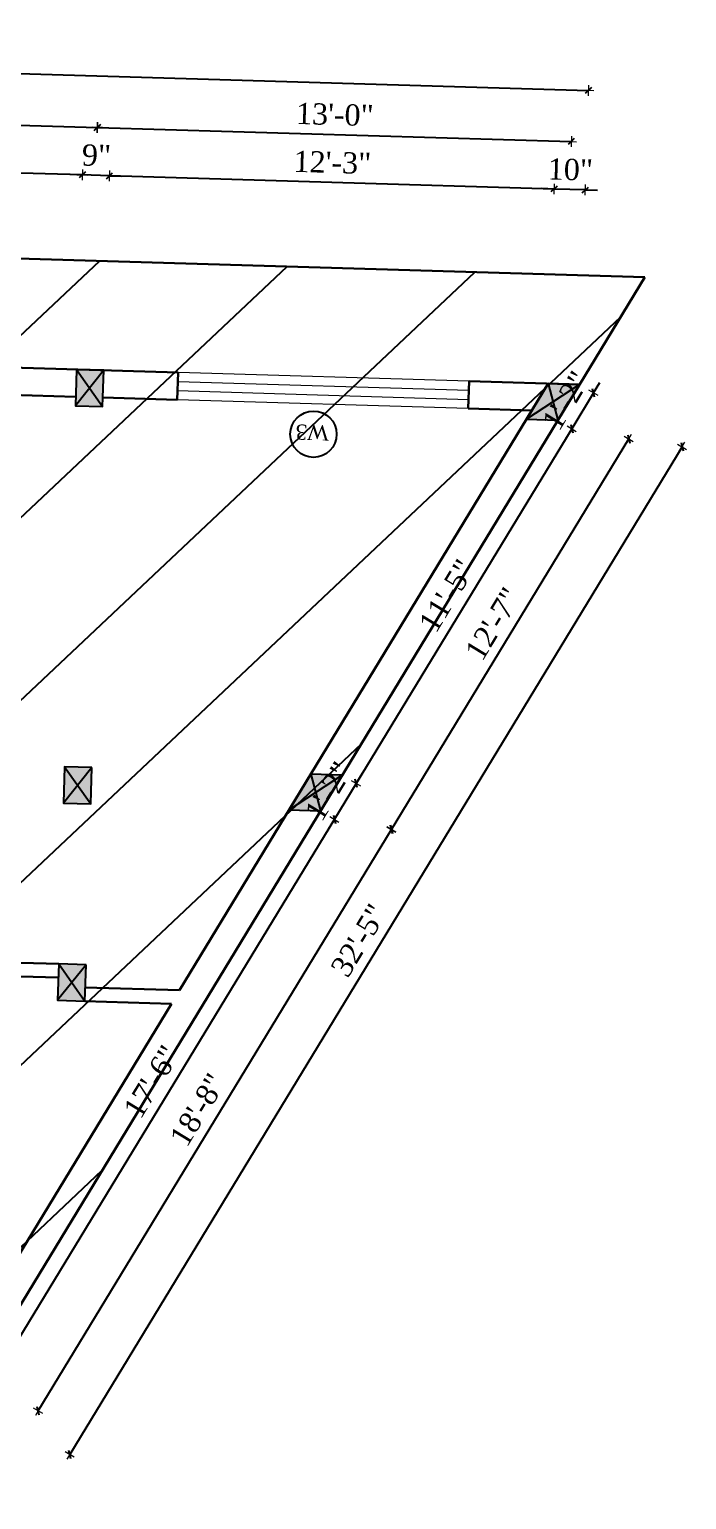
# Model space of a CAD drawing. Header units: inches. Extents: x 4069 to 291496, y -47643 to 12535.
# Drawn here: x 134563.7 to 134780.4, y -21314 to -20829.5 of the extents above; entities that cross this region are included whole.
import ezdxf

# ---------------------------------------------------------------- set-up
doc = ezdxf.new("R2010")
doc.units = ezdxf.units.IN
doc.header["$LTSCALE"] = 5
doc.header["$MEASUREMENT"] = 0
for name, color, linetype, lineweight in [('A-WALL', 7, 'Continuous', 9), ('Dimension', 7, 'Continuous', 18), ('Dw', 2, 'Continuous', 18)]:
    doc.layers.add(name, color=color, linetype=linetype, lineweight=lineweight)
doc.layers.add('dim line', color=7, linetype='Continuous', lineweight=15, true_color=0xfab2b2)
doc.layers.add('TEXT', color=6, linetype='Continuous')
doc.layers.add('WALL', color=7, linetype='Continuous')
doc.styles.add('ordinary', font='times.ttf')
doc.dimstyles.new('Copy of 96', dxfattribs={"dimtxt": 7, "dimasz": 4, "dimexe": 0.5, "dimexo": 0.5, "dimgap": 3, "dimtad": 1, "dimdec": 1, "dimzin": 11, "dimdsep": 46, "dimlunit": 4, "dimtxsty": 'ordinary', "dimblk": 'OBLIQUE', "dimcen": 0.09, "dimse1": 1, "dimse2": 1, "dimclrt": 6, "dimazin": 0, "dimtfac": 1, "dimtdec": 1, "dimtix": 1, "dimtmove": 2, "dimatfit": 3, "dimldrblk": 'leader', "dimfxl": 0.5, "dimfxlon": 1, "dimtolj": 1, "dimtzin": 0, "dimarcsym": 0})

# ---------------------------------------------------------------- blocks, each defined once
blk = doc.blocks.new('c2a')
at = {"color": 1, "ltscale": 5}
for p, q in [((18091.63, 4625.76), (18084.82, 4613.76)), ((18101.98, 4625.76), (18091.63, 4625.76)), ((18095.17, 4613.76), (18101.98, 4625.76)), ((18084.82, 4613.76), (18095.17, 4613.76))]:
    blk.add_line(p, q, dxfattribs=at)
blk = doc.blocks.new('oblique')
at = {"color": 0, "lineweight": -2}
blk.add_line((0.25, 0.25), (-0.25, -0.25), dxfattribs=at)
at = {"layer": 'dim line', "lineweight": 9}
for p, q in [((-0.4375, 0), (0.4375, 0)), ((0, 0.4375), (0, -0.4375))]:
    blk.add_line(p, q, dxfattribs=at)
blk = doc.blocks.new('*D3583')
at = {"layer": 'A-WALL', "color": 0, "lineweight": -2, "ltscale": 50, "transparency": 16777216}
blk.add_line((134436.14, -20857.35), (134586.08, -20861.83), dxfattribs=at)
at = {"layer": 'Defpoints', "color": 0, "ltscale": 50, "transparency": 16777216}
for p in [(134586.08, -20861.83), (134433.76, -20937.25), (134583.69, -20941.72)]:
    blk.add_point(p, dxfattribs=at)
at = {"layer": 'A-WALL', "color": 0, "lineweight": -2, "ltscale": 50, "transparency": 16777216, "xscale": 4, "yscale": 4, "zscale": 4}
for p, rotation in [((134436.14, -20857.35), 178.289985428096), ((134586.08, -20861.83), 358.289985428096)]:
    blk.add_blockref('oblique', p, dxfattribs=dict(at, rotation=rotation))
at = {"layer": 'A-WALL', "color": 6, "ltscale": 50, "transparency": 16777216, "insert": (134511.31, -20853.03), "char_height": 7, "attachment_point": 5, "rotation": 358.29, "style": 'ordinary'}
blk.add_mtext('\\A1;12\'-6"', dxfattribs=at)
blk = doc.blocks.new('_OBLIQUE')
at = {"color": 0, "linetype": 'ByBlock'}
blk.add_line((-0.5, -0.5), (0.5, 0.5), dxfattribs=at)
blk = doc.blocks.new('leader')
at = {"layer": 'Dimension'}
for p, q in [((0, -4.33), (0, 4.33)), ((-4.42, 0), (4.42, 0))]:
    blk.add_line(p, q, dxfattribs=at)
blk = doc.blocks.new('*D3584')
at = {"layer": 'A-WALL', "color": 0, "lineweight": -2, "ltscale": 50, "transparency": 16777216}
blk.add_line((134586.08, -20861.83), (134742.33, -20866.49), dxfattribs=at)
at = {"layer": 'Defpoints', "color": 0, "ltscale": 50, "transparency": 16777216}
for p in [(134742.33, -20866.49), (134583.69, -20941.72), (134739.95, -20946.39)]:
    blk.add_point(p, dxfattribs=at)
at = {"layer": 'A-WALL', "color": 0, "lineweight": -2, "ltscale": 50, "transparency": 16777216, "xscale": 4, "yscale": 4, "zscale": 4}
for p, rotation in [((134586.08, -20861.83), 178.289985428096), ((134742.33, -20866.49), 358.289985428096)]:
    blk.add_blockref('oblique', p, dxfattribs=dict(at, rotation=rotation))
at = {"layer": 'A-WALL', "color": 6, "ltscale": 50, "transparency": 16777216, "insert": (134664.4, -20857.6), "char_height": 7, "attachment_point": 5, "rotation": 358.29, "style": 'ordinary'}
blk.add_mtext('\\A1;13\'-0"', dxfattribs=at)
blk = doc.blocks.new('*D3585')
at = {"layer": 'A-WALL', "color": 0, "lineweight": -2, "ltscale": 50, "transparency": 16777216}
blk.add_line((134175.27, -20832.53), (134748.01, -20849.63), dxfattribs=at)
at = {"layer": 'Defpoints', "color": 0, "ltscale": 50, "transparency": 16777216}
for p in [(134748.01, -20849.63), (134172.38, -20929.44), (134745.12, -20946.54)]:
    blk.add_point(p, dxfattribs=at)
at = {"layer": 'A-WALL', "color": 0, "lineweight": -2, "ltscale": 50, "transparency": 16777216, "xscale": 4, "yscale": 4, "zscale": 4}
for p, rotation in [((134175.27, -20832.53), 178.289985428096), ((134748.01, -20849.63), 358.289985428096)]:
    blk.add_blockref('oblique', p, dxfattribs=dict(at, rotation=rotation))
at = {"layer": 'A-WALL', "color": 6, "ltscale": 50, "transparency": 16777216, "insert": (134461.84, -20834.51), "char_height": 7, "attachment_point": 5, "rotation": 358.29, "style": 'ordinary'}
blk.add_mtext('\\A1;47\'-9"', dxfattribs=at)
blk = doc.blocks.new('*D3586')
at = {"layer": 'A-WALL', "color": 0, "lineweight": -2, "ltscale": 50, "transparency": 16777216}
for p, q in [((134749.69, -20949.32), (134742.52, -20961.11)), ((134749.69, -20949.32), (134751.76, -20945.9)), ((134742.52, -20961.11), (134740.44, -20964.53))]:
    blk.add_line(p, q, dxfattribs=at)
at = {"layer": 'Defpoints', "color": 0, "ltscale": 50, "transparency": 16777216}
for p in [(134745.12, -20946.54), (134737.95, -20958.33), (134742.52, -20961.11)]:
    blk.add_point(p, dxfattribs=at)
at = {"layer": 'A-WALL', "color": 0, "lineweight": -2, "ltscale": 50, "transparency": 16777216, "xscale": 4, "yscale": 4, "zscale": 4}
for p, rotation in [((134749.69, -20949.32), 238.7014709223615), ((134742.52, -20961.11), 58.70147092236149)]:
    blk.add_blockref('oblique', p, dxfattribs=dict(at, rotation=rotation))
at = {"layer": 'A-WALL', "color": 6, "ltscale": 50, "transparency": 16777216, "insert": (134740.55, -20951.84), "char_height": 7, "attachment_point": 5, "rotation": 58.7015, "style": 'ordinary'}
blk.add_mtext('\\A1;1\'-2"', dxfattribs=at)
blk = doc.blocks.new('*D3587')
at = {"layer": 'A-WALL', "color": 0, "lineweight": -2, "ltscale": 50, "transparency": 16777216}
blk.add_line((134742.52, -20961.11), (134671.43, -21078.04), dxfattribs=at)
at = {"layer": 'Defpoints', "color": 0, "ltscale": 50, "transparency": 16777216}
for p in [(134737.95, -20958.33), (134666.86, -21075.26), (134671.43, -21078.04)]:
    blk.add_point(p, dxfattribs=at)
at = {"layer": 'A-WALL', "color": 0, "lineweight": -2, "ltscale": 50, "transparency": 16777216, "xscale": 4, "yscale": 4, "zscale": 4}
for p, rotation in [((134742.52, -20961.11), 58.70147092371825), ((134671.43, -21078.04), 238.7014709237183)]:
    blk.add_blockref('oblique', p, dxfattribs=dict(at, rotation=rotation))
at = {"layer": 'A-WALL', "color": 6, "ltscale": 50, "transparency": 16777216, "insert": (134701.37, -21016.16), "char_height": 7, "attachment_point": 5, "rotation": 58.7015, "style": 'ordinary'}
blk.add_mtext('\\A1;11\'-5"', dxfattribs=at)
blk = doc.blocks.new('*D3588')
at = {"layer": 'A-WALL', "color": 0, "lineweight": -2, "ltscale": 50, "transparency": 16777216}
for p, q in [((134671.43, -21078.04), (134673.5, -21074.62)), ((134671.43, -21078.04), (134664.26, -21089.83)), ((134664.26, -21089.83), (134662.18, -21093.25))]:
    blk.add_line(p, q, dxfattribs=at)
at = {"layer": 'Defpoints', "color": 0, "ltscale": 50, "transparency": 16777216}
for p in [(134666.86, -21075.26), (134659.69, -21087.05), (134664.26, -21089.83)]:
    blk.add_point(p, dxfattribs=at)
at = {"layer": 'A-WALL', "color": 0, "lineweight": -2, "ltscale": 50, "transparency": 16777216, "xscale": 4, "yscale": 4, "zscale": 4}
for p, rotation in [((134671.43, -21078.04), 238.7014709237183), ((134664.26, -21089.83), 58.70147092371821)]:
    blk.add_blockref('oblique', p, dxfattribs=dict(at, rotation=rotation))
at = {"layer": 'A-WALL', "color": 6, "ltscale": 50, "transparency": 16777216, "insert": (134662.29, -21080.56), "char_height": 7, "attachment_point": 5, "rotation": 58.7015, "style": 'ordinary'}
blk.add_mtext('\\A1;1\'-2"', dxfattribs=at)
blk = doc.blocks.new('*D3589')
at = {"layer": 'A-WALL', "color": 0, "lineweight": -2, "ltscale": 50, "transparency": 16777216}
blk.add_line((134664.26, -21089.83), (134554.93, -21269.65), dxfattribs=at)
at = {"layer": 'Defpoints', "color": 0, "ltscale": 50, "transparency": 16777216}
for p in [(134659.69, -21087.05), (134550.37, -21266.87), (134554.93, -21269.65)]:
    blk.add_point(p, dxfattribs=at)
at = {"layer": 'A-WALL', "color": 0, "lineweight": -2, "ltscale": 50, "transparency": 16777216, "xscale": 4, "yscale": 4, "zscale": 4}
for p, rotation in [((134664.26, -21089.83), 58.70147092371825), ((134554.93, -21269.65), 238.7014709237183)]:
    blk.add_blockref('oblique', p, dxfattribs=dict(at, rotation=rotation))
at = {"layer": 'A-WALL', "color": 6, "ltscale": 50, "transparency": 16777216, "insert": (134603.98, -21176.32), "char_height": 7, "attachment_point": 5, "rotation": 58.7015, "style": 'ordinary'}
blk.add_mtext('\\A1;17\'-6"', dxfattribs=at)
blk = doc.blocks.new('*D3591')
at = {"layer": 'A-WALL', "color": 0, "lineweight": -2, "ltscale": 50, "transparency": 16777216}
blk.add_line((134566.57, -21284.79), (134683.06, -21093.19), dxfattribs=at)
at = {"layer": 'Defpoints', "color": 0, "ltscale": 50, "transparency": 16777216}
for p in [(134663.28, -21081.16), (134683.06, -21093.19), (134546.78, -21272.77)]:
    blk.add_point(p, dxfattribs=at)
at = {"layer": 'A-WALL', "color": 0, "lineweight": -2, "ltscale": 50, "transparency": 16777216, "xscale": 4, "yscale": 4, "zscale": 4}
for p, rotation in [((134683.06, -21093.19), 58.70147092239514), ((134566.57, -21284.79), 238.7014709223951)]:
    blk.add_blockref('oblique', p, dxfattribs=dict(at, rotation=rotation))
at = {"layer": 'A-WALL', "color": 6, "ltscale": 50, "transparency": 16777216, "insert": (134619.21, -21185.58), "char_height": 7, "attachment_point": 5, "rotation": 58.7015, "style": 'ordinary'}
blk.add_mtext('\\A1;18\'-8"', dxfattribs=at)
blk = doc.blocks.new('*D3592')
at = {"layer": 'A-WALL', "color": 0, "lineweight": -2, "ltscale": 50, "transparency": 16777216}
blk.add_line((134683.06, -21093.19), (134761.32, -20964.46), dxfattribs=at)
at = {"layer": 'Defpoints', "color": 0, "ltscale": 50, "transparency": 16777216}
for p in [(134741.54, -20952.44), (134761.32, -20964.46), (134663.28, -21081.16)]:
    blk.add_point(p, dxfattribs=at)
at = {"layer": 'A-WALL', "color": 0, "lineweight": -2, "ltscale": 50, "transparency": 16777216, "xscale": 4, "yscale": 4, "zscale": 4}
for p, rotation in [((134761.32, -20964.46), 58.70147092371824), ((134683.06, -21093.19), 238.7014709237183)]:
    blk.add_blockref('oblique', p, dxfattribs=dict(at, rotation=rotation))
at = {"layer": 'A-WALL', "color": 6, "ltscale": 50, "transparency": 16777216, "insert": (134716.57, -21025.41), "char_height": 7, "attachment_point": 5, "rotation": 58.7015, "style": 'ordinary'}
blk.add_mtext('\\A1;12\'-7"', dxfattribs=at)
blk = doc.blocks.new('*D3593')
at = {"layer": 'A-WALL', "color": 0, "lineweight": -2, "ltscale": 50, "transparency": 16777216}
blk.add_line((134778.9, -20967.08), (134576.97, -21299.2), dxfattribs=at)
at = {"layer": 'Defpoints', "color": 0, "ltscale": 50, "transparency": 16777216}
for p in [(134745.12, -20946.54), (134543.2, -21278.66), (134576.97, -21299.2)]:
    blk.add_point(p, dxfattribs=at)
at = {"layer": 'A-WALL', "color": 0, "lineweight": -2, "ltscale": 50, "transparency": 16777216, "xscale": 4, "yscale": 4, "zscale": 4}
for p, rotation in [((134778.9, -20967.08), 58.70147092240074), ((134576.97, -21299.2), 238.7014709224007)]:
    blk.add_blockref('oblique', p, dxfattribs=dict(at, rotation=rotation))
at = {"layer": 'A-WALL', "color": 6, "ltscale": 50, "transparency": 16777216, "insert": (134672.33, -21129.73), "char_height": 7, "attachment_point": 5, "rotation": 58.7015, "style": 'ordinary'}
blk.add_mtext('\\A1;32\'-5"', dxfattribs=at)
blk = doc.blocks.new('*D3605')
at = {"layer": 'A-WALL', "color": 0, "lineweight": -2, "ltscale": 50, "transparency": 16777216}
for p, q in [((134736.69, -20882.13), (134732.69, -20882.01)), ((134747.03, -20882.44), (134736.69, -20882.13)), ((134747.03, -20882.44), (134751.03, -20882.56))]:
    blk.add_line(p, q, dxfattribs=at)
at = {"layer": 'Defpoints', "color": 0, "ltscale": 50, "transparency": 16777216}
for p in [(134736.69, -20882.13), (134734.78, -20946.23), (134745.12, -20946.54)]:
    blk.add_point(p, dxfattribs=at)
at = {"layer": 'A-WALL', "color": 0, "lineweight": -2, "ltscale": 50, "transparency": 16777216, "xscale": 4, "yscale": 4, "zscale": 4}
for p, rotation in [((134736.69, -20882.13), 358.289985428096), ((134747.03, -20882.44), 178.289985428096)]:
    blk.add_blockref('oblique', p, dxfattribs=dict(at, rotation=rotation))
at = {"layer": 'A-WALL', "color": 6, "ltscale": 50, "transparency": 16777216, "insert": (134742.06, -20875.73), "char_height": 7, "attachment_point": 5, "rotation": 358.29, "style": 'ordinary'}
blk.add_mtext('\\A1;10"', dxfattribs=at)
blk = doc.blocks.new('*D3606')
at = {"layer": 'A-WALL', "color": 0, "lineweight": -2, "ltscale": 50, "transparency": 16777216}
blk.add_line((134736.69, -20882.13), (134590.1, -20877.76), dxfattribs=at)
at = {"layer": 'Defpoints', "color": 0, "ltscale": 50, "transparency": 16777216}
for p in [(134590.1, -20877.76), (134588.19, -20941.86), (134734.78, -20946.23)]:
    blk.add_point(p, dxfattribs=at)
at = {"layer": 'A-WALL', "color": 0, "lineweight": -2, "ltscale": 50, "transparency": 16777216, "xscale": 4, "yscale": 4, "zscale": 4}
for p, rotation in [((134590.1, -20877.76), 178.289985428096), ((134736.69, -20882.13), 358.289985428096)]:
    blk.add_blockref('oblique', p, dxfattribs=dict(at, rotation=rotation))
at = {"layer": 'A-WALL', "color": 6, "ltscale": 50, "transparency": 16777216, "insert": (134663.59, -20873.39), "char_height": 7, "attachment_point": 5, "rotation": 358.29, "style": 'ordinary'}
blk.add_mtext('\\A1;12\'-3"', dxfattribs=at)
blk = doc.blocks.new('*D3607')
at = {"layer": 'A-WALL', "color": 0, "lineweight": -2, "ltscale": 50, "transparency": 16777216}
for p, q in [((134581.11, -20877.49), (134577.11, -20877.37)), ((134590.1, -20877.76), (134581.11, -20877.49)), ((134590.1, -20877.76), (134594.1, -20877.88))]:
    blk.add_line(p, q, dxfattribs=at)
at = {"layer": 'Defpoints', "color": 0, "ltscale": 50, "transparency": 16777216}
for p in [(134581.11, -20877.49), (134579.2, -20941.59), (134588.19, -20941.86)]:
    blk.add_point(p, dxfattribs=at)
at = {"layer": 'A-WALL', "color": 0, "lineweight": -2, "ltscale": 50, "transparency": 16777216, "xscale": 4, "yscale": 4, "zscale": 4}
for p, rotation in [((134581.11, -20877.49), 358.289985428096), ((134590.1, -20877.76), 178.289985428096)]:
    blk.add_blockref('oblique', p, dxfattribs=dict(at, rotation=rotation))
at = {"layer": 'A-WALL', "color": 6, "ltscale": 50, "transparency": 16777216, "insert": (134585.8, -20871.06), "char_height": 7, "attachment_point": 5, "rotation": 358.29, "style": 'ordinary'}
blk.add_mtext('\\A1;9"', dxfattribs=at)
blk = doc.blocks.new('*D3608')
at = {"layer": 'A-WALL', "color": 0, "lineweight": -2, "ltscale": 50, "transparency": 16777216}
blk.add_line((134581.11, -20877.49), (134440.17, -20873.28), dxfattribs=at)
at = {"layer": 'Defpoints', "color": 0, "ltscale": 50, "transparency": 16777216}
for p in [(134440.17, -20873.28), (134438.26, -20937.38), (134579.2, -20941.59)]:
    blk.add_point(p, dxfattribs=at)
at = {"layer": 'A-WALL', "color": 0, "lineweight": -2, "ltscale": 50, "transparency": 16777216, "xscale": 4, "yscale": 4, "zscale": 4}
for p, rotation in [((134440.17, -20873.28), 178.289985428096), ((134581.11, -20877.49), 358.289985428096)]:
    blk.add_blockref('oblique', p, dxfattribs=dict(at, rotation=rotation))
at = {"layer": 'A-WALL', "color": 6, "ltscale": 50, "transparency": 16777216, "insert": (134510.84, -20868.82), "char_height": 7, "attachment_point": 5, "rotation": 358.29, "style": 'ordinary'}
blk.add_mtext('\\A1;11\'-9"', dxfattribs=at)

msp = doc.modelspace()

# ---------------------------------------------------------------- hatches: boundary and pattern name
at = {"layer": 'WALL', "linetype": 'ByBlock', "ltscale": 5, "true_color": 0xf8991e}
h = msp.add_hatch(dxfattribs=at)
h.set_pattern_fill('ANSI31', color=30, scale=350, angle=178.2899854)
h.set_pattern_definition([(223.29, (142773.357, -23772.42), (29.99899, -31.8453), [])])
h.paths.add_polyline_path([(134766.62748, -20911.16713), (134521.69265, -21314.03745), (134163.4043, -21303.34102), (134173.22914, -20893.45167)])
h = msp.add_hatch(color=30, dxfattribs=at)
h.dxf.hatch_style = 1
h.paths.add_polyline_path([(134583.51397, -20947.71913), (134588.19101, -20941.85608), (134579.19502, -20941.58751)])
h.paths.add_polyline_path([(134579.19502, -20941.58751), (134578.83693, -20953.58217), (134583.51397, -20947.71913)])
h.paths.add_polyline_path([(134583.51397, -20947.71913), (134578.83693, -20953.58217), (134587.83292, -20953.85074)])
h.paths.add_polyline_path([(134587.83292, -20953.85074), (134588.19101, -20941.85608), (134583.51397, -20947.71913)])
h = msp.add_hatch(color=30, dxfattribs=at)
h.dxf.hatch_style = 1
h.paths.add_polyline_path([(134736.36407, -20952.28235), (134734.77596, -20946.23226), (134727.60714, -20958.02359)])
h.paths.add_polyline_path([(134736.36407, -20952.28235), (134727.60714, -20958.02359), (134737.95219, -20958.33244)])
h.paths.add_polyline_path([(134737.95219, -20958.33244), (134745.12101, -20946.54111), (134736.36407, -20952.28235)])
h.paths.add_polyline_path([(134736.36407, -20952.28235), (134745.12101, -20946.54111), (134734.77596, -20946.23226)])
h = msp.add_hatch(color=30, dxfattribs=at)
h.dxf.hatch_style = 1
h.paths.add_polyline_path([(134579.60481, -21078.66079), (134584.28185, -21072.79774), (134575.28586, -21072.52917)])
h.paths.add_polyline_path([(134575.28586, -21072.52917), (134574.92777, -21084.52383), (134579.60481, -21078.66079)])
h.paths.add_polyline_path([(134579.60481, -21078.66079), (134574.92777, -21084.52383), (134583.92376, -21084.7924)])
h.paths.add_polyline_path([(134583.92376, -21084.7924), (134584.28185, -21072.79774), (134579.60481, -21078.66079)])
h = msp.add_hatch(color=30, dxfattribs=at)
h.dxf.hatch_style = 1
h.paths.add_polyline_path([(134658.10441, -21081.00433), (134656.5163, -21074.95425), (134649.34747, -21086.74557)])
h.paths.add_polyline_path([(134658.10441, -21081.00433), (134649.34747, -21086.74557), (134659.69252, -21087.05442)])
h.paths.add_polyline_path([(134659.69252, -21087.05442), (134666.86134, -21075.26309), (134658.10441, -21081.00433)])
h.paths.add_polyline_path([(134658.10441, -21081.00433), (134666.86134, -21075.26309), (134656.5163, -21074.95425)])
h = msp.add_hatch(color=30, dxfattribs=at)
h.dxf.hatch_style = 1
h.paths.add_polyline_path([(134577.66515, -21143.63184), (134582.34219, -21137.76879), (134573.34619, -21137.50023)])
h.paths.add_polyline_path([(134573.34619, -21137.50023), (134572.9881, -21149.49488), (134577.66515, -21143.63184)])
h.paths.add_polyline_path([(134577.66515, -21143.63184), (134572.9881, -21149.49488), (134581.9841, -21149.76345)])
h.paths.add_polyline_path([(134581.9841, -21149.76345), (134582.34219, -21137.76879), (134577.66515, -21143.63184)])

# ---------------------------------------------------------------- linework, layer by layer
at = {"color": 1, "ltscale": 5}
for p, q in [((134588.19101, -20941.85608), (134578.83693, -20953.58217)), ((134579.19502, -20941.58751), (134587.83292, -20953.85074)), ((134745.12101, -20946.54111), (134727.60714, -20958.02359)), ((134734.77596, -20946.23226), (134737.95219, -20958.33244)), ((134584.28185, -21072.79774), (134574.92777, -21084.52383)), ((134575.28586, -21072.52917), (134583.92376, -21084.7924)), ((134666.86134, -21075.26309), (134649.34747, -21086.74557)), ((134656.5163, -21074.95425), (134659.69252, -21087.05442)), ((134582.34219, -21137.76879), (134572.9881, -21149.49488)), ((134573.34619, -21137.50023), (134581.9841, -21149.76345))]:
    msp.add_line(p, q, dxfattribs=at)
at = {"layer": 'A-WALL', "lineweight": 30}
for p, q in [((134766.62748, -20911.16713), (134173.22914, -20893.45167)), ((134766.62748, -20911.16713), (134521.69265, -21314.03745)), ((134612.68002, -20942.58718), (134557.70451, -20940.94593)), ((134612.68002, -20942.58718), (134612.41145, -20951.58317)), ((134578.92645, -20950.5835), (134557.43594, -20949.94192)), ((134734.77596, -20946.23226), (134613.20465, -21146.19351)), ((134708.63727, -20945.45191), (134708.3687, -20954.44791)), ((134745.12101, -20946.54111), (134708.63727, -20945.45191)), ((134612.41145, -20951.58317), (134587.92245, -20950.85207)), ((134729.39934, -20955.07576), (134708.3687, -20954.44791)), ((134573.34619, -21137.50023), (134478.03731, -21134.65485)), ((134573.21191, -21141.99822), (134477.90303, -21139.15285)), ((134582.11838, -21145.26545), (134613.20465, -21146.19351)), ((134610.51634, -21150.61526), (134532.85408, -21278.35463)), ((134581.9841, -21149.76345), (134610.51634, -21150.61526))]:
    msp.add_line(p, q, dxfattribs=at)
at = {"layer": 'Dw', "color": 3}
for p, q in [((134708.63727, -20945.45191), (134612.68002, -20942.58718)), ((134612.50097, -20948.58451), (134708.45822, -20951.44924)), ((134612.5905, -20945.58585), (134708.54774, -20948.45058)), ((134708.3687, -20954.44791), (134612.41145, -20951.58317))]:
    msp.add_line(p, q, dxfattribs=at)
at = {"layer": 'TEXT'}
msp.add_circle((134657.34506, -20962.9536), 7.64038, dxfattribs=at)
at = {"layer": 'WALL', "color": 2, "linetype": 'ByBlock', "ltscale": 5}
for points in [[(134588.19101, -20941.85608), (134579.19502, -20941.58751), (134578.83693, -20953.58217), (134587.83292, -20953.85074)], [(134745.12101, -20946.54111), (134734.77596, -20946.23226), (134727.60714, -20958.02359), (134737.95219, -20958.33244)], [(134584.28185, -21072.79774), (134575.28586, -21072.52917), (134574.92777, -21084.52383), (134583.92376, -21084.7924)], [(134666.86134, -21075.26309), (134656.5163, -21074.95425), (134649.34747, -21086.74557), (134659.69252, -21087.05442)], [(134582.34219, -21137.76879), (134573.34619, -21137.50023), (134572.9881, -21149.49488), (134581.9841, -21149.76345)]]:
    msp.add_lwpolyline(points, close=True, dxfattribs=at)

# ---------------------------------------------------------------- block references
at = {"layer": 'WALL', "color": 2, "linetype": 'ByBlock', "ltscale": 5, "rotation": 178.2899854281289}
for p in [(152959.5653, -16874.50489), (152881.30564, -17003.22687)]:
    msp.add_blockref('c2a', p, dxfattribs=at)

# ---------------------------------------------------------------- texts
at = {"layer": 'TEXT', "style": 'ordinary'}
msp.add_text('W3', height=5, rotation=178.2903735, dxfattribs=at).set_placement((134662.46725, -20960.04104))

# ---------------------------------------------------------------- dimensions: what is measured, and where the dimension line sits
at = {"layer": 'A-WALL', "ltscale": 50}
for base, p1, p2, angle, picture, middle in [((134748.01417, -20849.63156), (134172.37619, -20929.44224), (134745.12101, -20946.54111), 178.2899854, '*D3585', (134461.83784, -20834.5144)), ((134586.07813, -20861.82988), (134433.75982, -20937.24565), (134583.69302, -20941.7218), 178.2899854, '*D3583', (134511.30731, -20853.03417)), ((134742.3336, -20866.49477), (134583.69302, -20941.7218), (134739.94849, -20946.38669), 178.2899854, '*D3584', (134664.40164, -20857.60468)), ((134440.17142, -20873.28165), (134579.19502, -20941.58751), (134438.25781, -20937.37994), 178.2899854, '*D3608', (134510.8361, -20868.81771)), ((134581.10863, -20877.48922), (134588.19101, -20941.85608), (134579.19502, -20941.58751), 178.2899854, '*D3607', (134585.8027, -20871.05578)), ((134590.10462, -20877.75779), (134734.77596, -20946.23226), (134588.19101, -20941.85608), 178.2899854, '*D3606', (134663.59287, -20873.38824)), ((134736.68957, -20882.13398), (134745.12101, -20946.54111), (134734.77596, -20946.23226), 178.2899854, '*D3605', (134742.05787, -20875.73076)), ((134761.31838, -20964.46359), (134663.27693, -21081.15875), (134741.5366, -20952.43677), 238.7014709, '*D3592', (134716.5741, -21025.41114)), ((134671.42587, -21078.0382), (134737.95219, -20958.33244), (134666.86134, -21075.26309), 58.7014709, '*D3587', (134701.36547, -21016.16468)), ((134664.25704, -21089.82953), (134666.86134, -21075.26309), (134659.69252, -21087.05442), 58.7014709, '*D3588', (134662.28739, -21080.55714)), ((134554.93247, -21269.64726), (134659.69252, -21087.05442), (134550.36795, -21266.87215), 58.7014709, '*D3589', (134603.98032, -21176.32496))]:
    dim = msp.add_linear_dim(base=base, p1=p1, p2=p2, angle=angle, dimstyle='Copy of 96', override={"dimdec": 0, "dimblk": 'oblique', "dimtdec": 0, "dimarcsym": 1}, dxfattribs=at)
    dim.commit()
    dim.dimension.update_dxf_attribs({"geometry": picture, "text_midpoint": middle})
for p1, p2, distance, picture, middle in [((134745.12101, -20946.54111), (134737.95219, -20958.33244), 5.34192, '*D3586', (134740.54705, -20951.83515)), ((134745.12101, -20946.54111), (134543.19912, -21278.66347), 39.52759, '*D3593', (134672.32948, -21129.72857)), ((134546.78354, -21272.76781), (134663.27693, -21081.15875), -23.15088, '*D3591', (134619.2062, -21185.58191))]:
    dim = msp.add_aligned_dim(p1=p1, p2=p2, distance=distance, dimstyle='Copy of 96', override={"dimdec": 0, "dimblk": 'oblique', "dimtdec": 0, "dimarcsym": 1}, dxfattribs=at)
    dim.commit()
    dim.dimension.update_dxf_attribs({"geometry": picture, "text_midpoint": middle})

doc.saveas('drawing.dxf')
